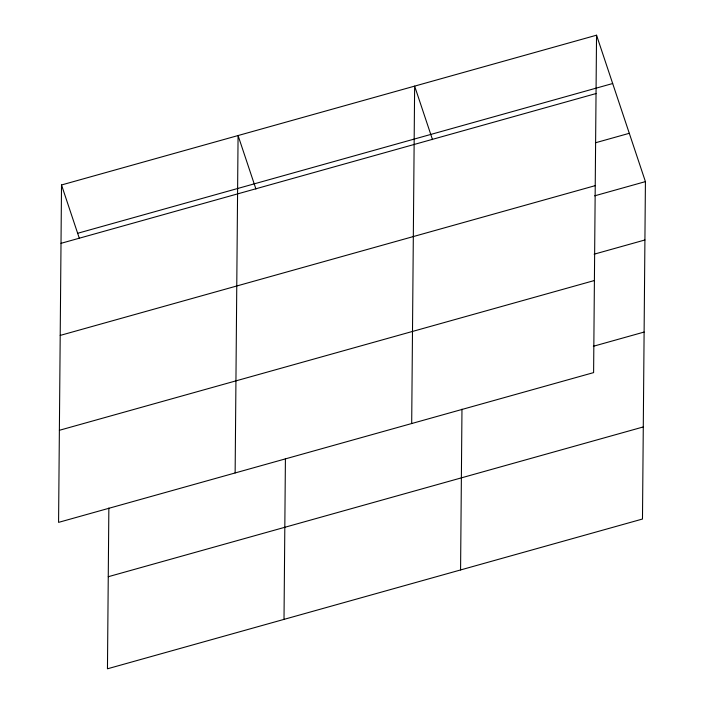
<?xml version="1.0" encoding="UTF-8"?>
<svg xmlns="http://www.w3.org/2000/svg" width="704" height="704" viewBox="0 0 704 704"><rect width="100%" height="100%" fill="white"/><g stroke="black" fill="none" stroke-linecap="round" stroke-linejoin="round"><path stroke-width="1.06" d="M61.521 184.967L58.573 522.377L593.604 372.61L596.543 35.2L61.521 184.967L79.385 238.48M108.856 508.006L107.457 668.8L642.479 519.033L645.427 181.623L596.543 35.2M235.136 472.956L238.075 135.546L255.939 189.05M284.011 619.379L285.419 458.586M411.69 423.526L414.638 86.126L432.502 139.63M460.574 569.95L461.974 409.156M77.651 233.288L612.674 83.521M61.01 243.329L596.033 93.553M595.452 142.78L629.297 133.302M60.21 335.412L595.232 185.645M594.66 195.835L645.427 181.623M594.15 254.188L644.917 239.976M59.382 430.294L594.405 280.518M593.349 346.271L644.116 332.059M108.258 576.717L643.28 426.941"/></g></svg>
